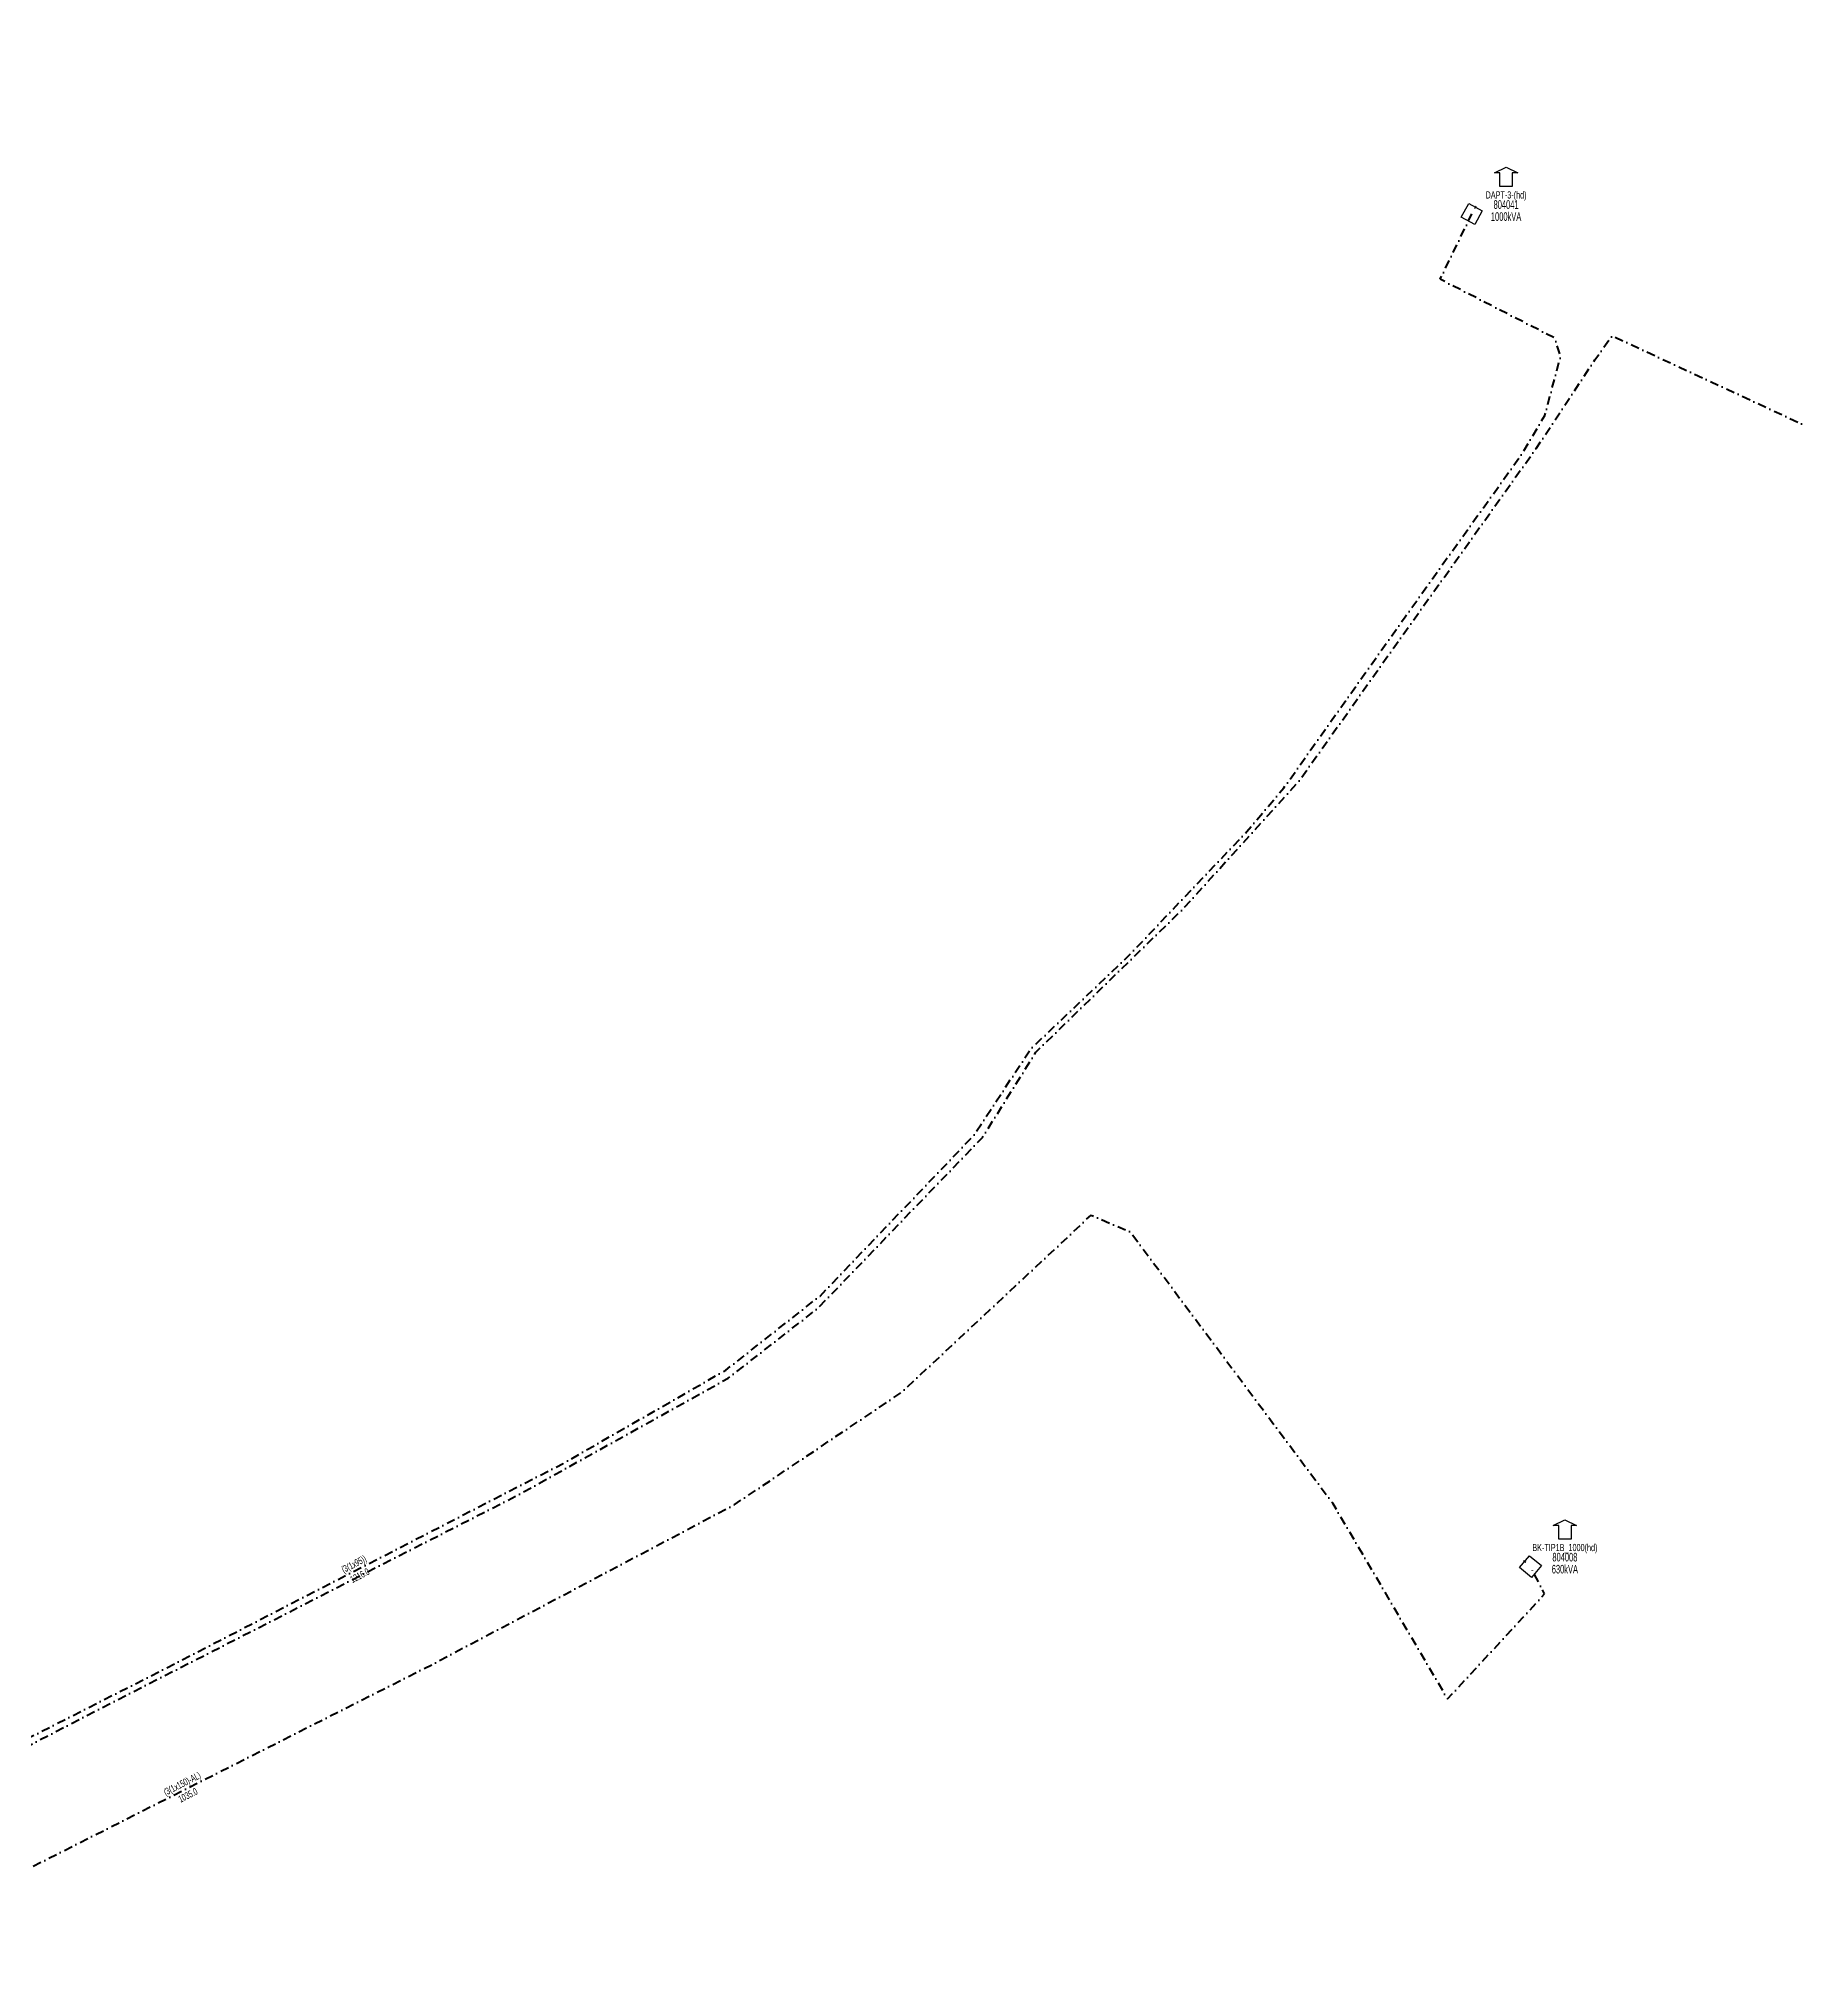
# Model space of a CAD drawing. Header units: millimetres. Extents: x 545975 to 551900, y 4179485 to 4182365.
# Drawn here: x 548866 to 549377, y 4180639 to 4181203 of the extents above; entities that cross this region are included whole.
import ezdxf
from ezdxf.enums import TextEntityAlignment as Align

# ---------------------------------------------------------------- set-up
doc = ezdxf.new("R2010")
doc.units = ezdxf.units.MM
doc.linetypes.add('DASHDOT', pattern=[5, 2.5, -1.25, 0, -1.25])
doc.layers.add('HAT_OG_YERALTI_MEVCUT', color=48, linetype='DASHDOT', lineweight=70)
doc.layers.add('TRAFO_MEVCUT', color=5, linetype='Continuous', lineweight=30)
doc.styles.get("Standard").update_dxf_attribs({"font": 'Arial'})

# ---------------------------------------------------------------- blocks, each defined once
blk = doc.blocks.new('MEV_BINA_KARE')
at = {"layer": 'TRAFO_MEVCUT', "linetype": 'Continuous'}
for p, q in [((-2.25, -2.25), (-2.25, 2.25)), ((-2.25, 2.25), (2.25, 2.25)), ((0, 1.8), (0, 2.7)), ((2.25, 2.25), (2.25, -2.25)), ((2.25, -2.25), (-2.25, -2.25))]:
    blk.add_line(p, q, dxfattribs=at)
blk = doc.blocks.new('MEV_BETKOSK')
at = {"layer": 'TRAFO_MEVCUT', "linetype": 'Continuous'}
for p, q in [((-3.4, 2), (0, 3.6)), ((-1.8, 2), (-3.4, 2)), ((-1.8, -2), (-1.8, 2)), ((0, 3.6), (3.4, 2)), ((3.4, 2), (1.8, 2)), ((1.8, 2), (1.8, -2)), ((1.8, -2), (-1.8, -2))]:
    blk.add_line(p, q, dxfattribs=at)
blk = doc.blocks.new('MEV_DAPT')
at = {"layer": 'TRAFO_MEVCUT', "linetype": 'Continuous'}
for p, q in [((-3.4, 2), (0, 3.6)), ((-1.8, 2), (-3.4, 2)), ((-1.8, -2), (-1.8, 2)), ((0, 3.6), (3.4, 2)), ((3.4, 2), (1.8, 2)), ((1.8, 2), (1.8, -2)), ((1.8, -2), (-1.8, -2))]:
    blk.add_line(p, q, dxfattribs=at)

msp = doc.modelspace()

# ---------------------------------------------------------------- linework, layer by layer
at = {"layer": 'HAT_OG_YERALTI_MEVCUT', "flags": 128}
for points in [[(548577.230158, 4180444.670368), (548551.557521, 4180467.203219), (548522.761924, 4180496.177181), (548532.084903, 4180501.656333), (548626.54054, 4180538.083056), (548650.882068, 4180548.818294), (548674.319296, 4180559.663798), (548710.26986, 4180587.375691), (548736.711693, 4180616.184211), (548755.06146, 4180637.030546), (548770.147324, 4180651.486036), (548821.805138, 4180679.930763), (548841.652846, 4180695.534306), (548888.815266, 4180719.858911), (549005.871656, 4180779.757299), (549066.475984, 4180813.436486), (549092.549628, 4180833.765534), (549140.590241, 4180883.66952), (549156.068957, 4180908.385533), (549199.226768, 4180950.423562), (549232.658266, 4180987.345991), (549256.874966, 4181021.42413), (549301.678438, 4181084.184649), (549318.81802, 4181110.016926), (549323.791597, 4181116.996229), (549455.008661, 4181056.028815), (549504.7952, 4181044.004101), (549640.741623, 4181054.331713), (549657.618416, 4181067.833148), (549666.056813, 4181082.811301), (549690.528162, 4181093.359297), (549711.202233, 4181087.452419), (549986.175118, 4181101.555139), (550219.542451, 4181110.831056), (550366.447815, 4181097.548231), (550378.47253, 4181082.781037), (550409.483637, 4181081.515278), (550622.385886, 4181042.537002), (550702.280383, 4181033.13765), (550963.895695, 4181023.738297), (551106.452542, 4181027.654694), (551498.875511, 4181154.545953), (551499.65879, 4181185.877129), (551511.316, 4181203.485)], [(548578.725, 4180408.635), (548595.706587, 4180428.074057), (548560.406467, 4180456.503999), (548520.478975, 4180496.676162), (548528.093505, 4180501.419639), (548635.148692, 4180543.149631), (548671.864001, 4180560.286367), (548693.334477, 4180575.265769), (548711.298215, 4180590.979645), (548755.846455, 4180640.514984), (548768.953431, 4180652.748162), (548819.484446, 4180680.810861), (548843.077004, 4180698.661315), (548898.352545, 4180726.724472), (549018.399961, 4180788.61526), (549065.792425, 4180815.804094), (549093.218978, 4180837.372898), (549137.907527, 4180884.058701), (549154.616356, 4180909.372552), (549183.202048, 4180936.585132), (549217.501309, 4180972.625759), (549228.236547, 4180985.358251), (549263.54913, 4181035.139639), (549297.609492, 4181082.673592), (549304.225395, 4181093.783315), (549308.838272, 4181111.112284), (549307.090675, 4181116.355075), (549273.761505, 4181133.456559), (549282.944, 4181152.462)], [(548578.725, 4180408.635), (548598.610742, 4180428.559212), (548568.801176, 4180453.647209), (548567.710039, 4180463.547621), (548579.174677, 4180479.906126), (548701.692499, 4180547.793202), (548721.311771, 4180560.661757), (548773.157469, 4180618.20304), (548798.261698, 4180636.978472), (548836.234482, 4180657.230623), (548980.459779, 4180730.181735), (549068.171434, 4180776.566531), (549116.860604, 4180809.235386), (549172.1321, 4180860.920564), (549183.523935, 4180856.068486), (549242.38175, 4180777.16948), (549275.903756, 4180720.034929), (549304.172384, 4180750.624116), (549300.062, 4180758.587)]]:
    msp.add_lwpolyline(points, dxfattribs=at)

# ---------------------------------------------------------------- block references
at = {"layer": 'TRAFO_MEVCUT'}
for name, p in [('MEV_DAPT', (549292.944, 4181162.462)), ('MEV_BETKOSK', (549310.062, 4180768.587))]:
    msp.add_blockref(name, p, dxfattribs=at)
for p, rotation in [((549282.944, 4181152.462), 331.175726), ((549300.062, 4180758.587), 50.370995)]:
    msp.add_blockref('MEV_BINA_KARE', p, dxfattribs=dict(at, rotation=rotation))

# ---------------------------------------------------------------- texts
at = {"layer": 'HAT_OG_YERALTI_MEVCUT', "lineweight": 30, "width": 0.53}
for s, rotation, p in [('(3(1x95))', 27.273498, (548957.98675, 4180758.425371)), ('(3(1x150)-AL)', 26.830905, (548907.963476, 4180694.46467))]:
    msp.add_text(s, height=2.05, rotation=rotation, dxfattribs=at).set_placement(p, align=Align.CENTER)
for s, rotation, p in [('1216.0', 27.273498, (548958.765756, 4180756.914361)), ('1035.0', 26.830905, (548908.730786, 4180692.947688))]:
    msp.add_text(s, height=2.05, rotation=rotation, dxfattribs=at).set_placement(p, align=Align.TOP_CENTER)
at = {"layer": 'TRAFO_MEVCUT', "width": 0.6}
for s, height, p in [('DAPT-3-(hd)', 2.1, (549292.944, 4181156.962)), ('804041', 2.5, (549292.944, 4181153.962)), ('1000kVA', 2.5, (549292.944, 4181150.462)), ('BK-TIP1B_1000(hd)', 2.1, (549310.062, 4180763.087)), ('630kVA', 2.5, (549310.062, 4180756.587)), ('804008', 2.5, (549310.062, 4180760.087))]:
    msp.add_text(s, height=height, dxfattribs=at).set_placement(p, align=Align.CENTER)

doc.saveas('drawing.dxf')
